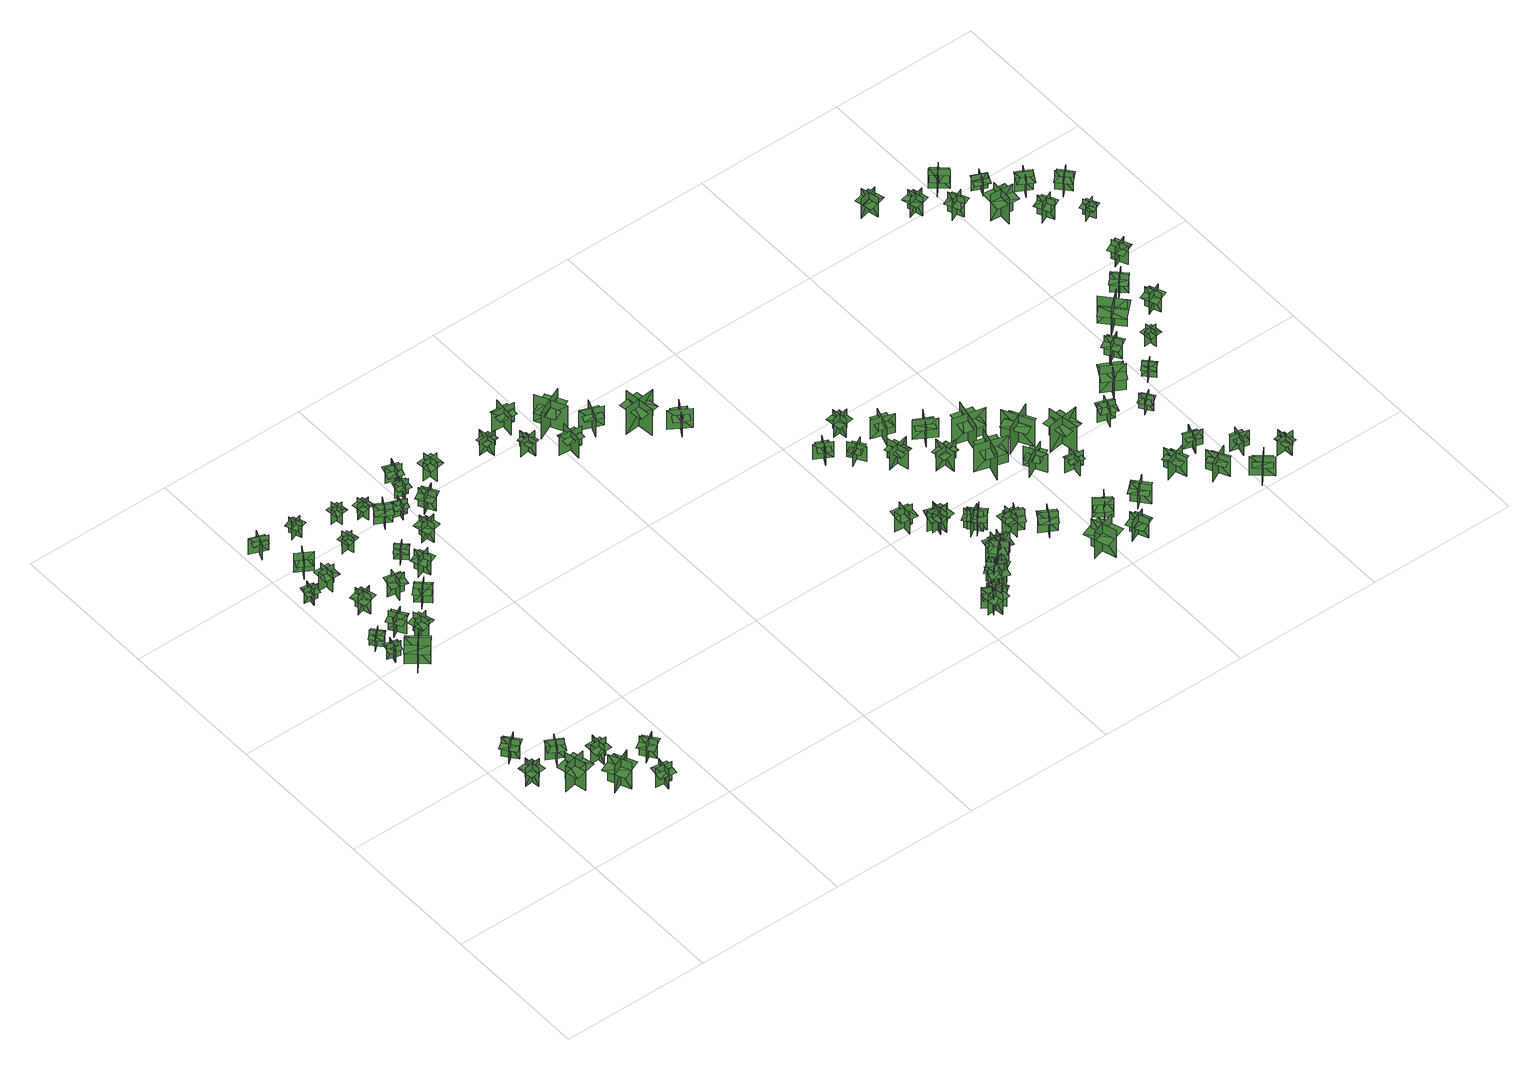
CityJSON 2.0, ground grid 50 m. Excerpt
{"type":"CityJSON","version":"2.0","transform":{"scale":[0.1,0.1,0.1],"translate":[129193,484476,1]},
"CityObjects":{
"tree1":{"type":"SolitaryVegetationObject","geometry":[{"type":"MultiSurface","lod":"1","boundaries":[[[0,1,2]],[[0,2,3]],[[4,5,6]],[[4,6,7]],[[8,9,10]],[[8,10,11]],[[8,11,12]],[[8,12,13]]]}]},
"tree2":{"type":"SolitaryVegetationObject","geometry":[{"type":"MultiSurface","lod":"1","boundaries":[[[14,15,16]],[[14,16,17]],[[18,19,20]],[[18,20,21]],[[22,23,24]],[[22,24,25]],[[22,25,26]],[[22,26,27]]]}]},
"tree3":{"type":"SolitaryVegetationObject","geometry":[{"type":"MultiSurface","lod":"1","boundaries":[[[28,29,30]],[[28,30,31]],[[32,33,34]],[[32,34,35]],[[36,37,38]],[[36,38,39]],[[36,39,40]],[[36,40,41]]]}]},
"tree4":{"type":"SolitaryVegetationObject","geometry":[{"type":"MultiSurface","lod":"1","boundaries":[[[42,43,44]],[[42,44,45]],[[46,47,48]],[[46,48,49]],[[50,51,52]],[[50,52,53]],[[50,53,54]],[[50,54,55]]]}]},
"tree5":{"type":"SolitaryVegetationObject","geometry":[{"type":"MultiSurface","lod":"1","boundaries":[[[56,57,58]],[[56,58,59]],[[60,61,62]],[[60,62,63]],[[64,65,66]],[[64,66,67]],[[64,67,68]],[[64,68,69]]]}]},
"tree6":{"type":"SolitaryVegetationObject","geometry":[{"type":"MultiSurface","lod":"1","boundaries":[[[70,71,72]],[[70,72,73]],[[74,75,76]],[[74,76,77]],[[78,79,80]],[[78,80,81]],[[78,81,82]],[[78,82,83]]]}]},
"tree7":{"type":"SolitaryVegetationObject","geometry":[{"type":"MultiSurface","lod":"1","boundaries":[[[84,85,86]],[[84,86,87]],[[88,89,90]],[[88,90,91]],[[92,93,94]],[[92,94,95]],[[92,95,96]],[[92,96,97]]]}]},
"tree8":{"type":"SolitaryVegetationObject","geometry":[{"type":"MultiSurface","lod":"1","boundaries":[[[98,99,100]],[[98,100,101]],[[102,103,104]],[[102,104,105]],[[106,107,108]],[[106,108,109]],[[106,109,110]],[[106,110,111]]]}]},
"tree9":{"type":"SolitaryVegetationObject","geometry":[{"type":"MultiSurface","lod":"1","boundaries":[[[112,113,114]],[[112,114,115]],[[116,117,118]],[[116,118,119]],[[120,121,122]],[[120,122,123]],[[120,123,124]],[[120,124,125]]]}]},
"tree10":{"type":"SolitaryVegetationObject","geometry":[{"type":"MultiSurface","lod":"1","boundaries":[[[126,127,128]],[[126,128,129]],[[130,131,132]],[[130,132,133]],[[134,135,136]],[[134,136,137]],[[134,137,138]],[[134,138,139]]]}]},
"tree11":{"type":"SolitaryVegetationObject","geometry":[{"type":"MultiSurface","lod":"1","boundaries":[[[140,141,142]],[[140,142,143]],[[144,145,146]],[[144,146,147]],[[148,149,150]],[[148,150,151]],[[148,151,152]],[[148,152,153]]]}]},
"tree12":{"type":"SolitaryVegetationObject","geometry":[{"type":"MultiSurface","lod":"1","boundaries":[[[154,155,156]],[[154,156,157]],[[158,159,160]],[[158,160,161]],[[162,163,164]],[[162,164,165]],[[162,165,166]],[[162,166,167]]]}]},
"tree13":{"type":"SolitaryVegetationObject","geometry":[{"type":"MultiSurface","lod":"1","boundaries":[[[168,169,170]],[[168,170,171]],[[172,173,174]],[[172,174,175]],[[176,177,178]],[[176,178,179]],[[176,179,180]],[[176,180,181]]]}]},
"tree14":{"type":"SolitaryVegetationObject","geometry":[{"type":"MultiSurface","lod":"1","boundaries":[[[182,183,184]],[[182,184,185]],[[186,187,188]],[[186,188,189]],[[190,191,192]],[[190,192,193]],[[190,193,194]],[[190,194,195]]]}]},
"tree15":{"type":"SolitaryVegetationObject","geometry":[{"type":"MultiSurface","lod":"1","boundaries":[[[196,197,198]],[[196,198,199]],[[200,201,202]],[[200,202,203]],[[204,205,206]],[[204,206,207]],[[204,207,208]],[[204,208,209]]]}]},
"tree16":{"type":"SolitaryVegetationObject","geometry":[{"type":"MultiSurface","lod":"1","boundaries":[[[210,211,212]],[[210,212,213]],[[214,215,216]],[[214,216,217]],[[218,219,220]],[[218,220,221]],[[218,221,222]],[[218,222,223]]]}]},
"tree17":{"type":"SolitaryVegetationObject","geometry":[{"type":"MultiSurface","lod":"1","boundaries":[[[224,225,226]],[[224,226,227]],[[228,229,230]],[[228,230,231]],[[232,233,234]],[[232,234,235]],[[232,235,236]],[[232,236,237]]]}]},
"tree18":{"type":"SolitaryVegetationObject","geometry":[{"type":"MultiSurface","lod":"1","boundaries":[[[238,239,240]],[[238,240,241]],[[242,243,244]],[[242,244,245]],[[246,247,248]],[[246,248,249]],[[246,250,251]],[[246,251,247]]]}]},
"tree19":{"type":"SolitaryVegetationObject","geometry":[{"type":"MultiSurface","lod":"1","boundaries":[[[252,253,254]],[[252,254,255]],[[256,257,258]],[[256,258,259]],[[260,261,262]],[[260,262,263]],[[260,263,264]],[[260,264,265]]]}]},
"tree20":{"type":"SolitaryVegetationObject","geometry":[{"type":"MultiSurface","lod":"1","boundaries":[[[266,267,268]],[[266,268,269]],[[270,271,272]],[[270,272,273]],[[274,275,276]],[[274,276,277]],[[274,277,278]],[[274,278,279]]]}]},
"tree21":{"type":"SolitaryVegetationObject","geometry":[{"type":"MultiSurface","lod":"1","boundaries":[[[280,281,282]],[[280,282,283]],[[284,285,286]],[[284,286,287]],[[288,289,290]],[[288,290,291]],[[288,291,292]],[[288,292,293]]]}]},
"tree22":{"type":"SolitaryVegetationObject","geometry":[{"type":"MultiSurface","lod":"1","boundaries":[[[294,295,296]],[[294,296,297]],[[298,299,300]],[[298,300,301]],[[302,303,304]],[[302,304,305]],[[302,305,306]],[[302,306,307]]]}]},
"tree23":{"type":"SolitaryVegetationObject","geometry":[{"type":"MultiSurface","lod":"1","boundaries":[[[308,309,310]],[[308,310,311]],[[312,313,314]],[[312,314,315]],[[316,317,318]],[[316,318,319]],[[316,319,320]],[[316,320,321]]]}]},
"tree24":{"type":"SolitaryVegetationObject","geometry":[{"type":"MultiSurface","lod":"1","boundaries":[[[322,323,324]],[[322,324,325]],[[326,327,328]],[[326,328,329]],[[330,331,332]],[[330,332,333]],[[330,333,334]],[[330,334,335]]]}]},
"tree25":{"type":"SolitaryVegetationObject","geometry":[{"type":"MultiSurface","lod":"1","boundaries":[[[336,337,338]],[[336,338,339]],[[340,341,342]],[[340,342,343]],[[344,345,346]],[[344,346,347]],[[344,347,348]],[[344,348,349]]]}]},
"tree26":{"type":"SolitaryVegetationObject","geometry":[{"type":"MultiSurface","lod":"1","boundaries":[[[350,351,352]],[[350,352,353]],[[354,355,356]],[[354,356,357]],[[358,359,360]],[[358,360,361]],[[358,361,362]],[[358,362,363]]]}]},
"tree27":{"type":"SolitaryVegetationObject","geometry":[{"type":"MultiSurface","lod":"1","boundaries":[[[364,365,366]],[[364,366,367]],[[368,369,370]],[[368,370,371]],[[372,373,374]],[[372,374,375]],[[372,375,376]],[[372,376,377]]]}]},
"tree28":{"type":"SolitaryVegetationObject","geometry":[{"type":"MultiSurface","lod":"1","boundaries":[[[378,379,380]],[[378,380,381]],[[382,383,384]],[[382,384,385]],[[386,387,388]],[[386,388,389]],[[386,389,390]],[[386,390,391]]]}]},
"tree29":{"type":"SolitaryVegetationObject","geometry":[{"type":"MultiSurface","lod":"1","boundaries":[[[392,393,394]],[[392,394,395]],[[396,397,398]],[[396,398,399]],[[400,401,402]],[[400,402,403]],[[400,403,404]],[[400,404,405]]]}]},
"tree30":{"type":"SolitaryVegetationObject","geometry":[{"type":"MultiSurface","lod":"1","boundaries":[[[406,407,408]],[[406,408,409]],[[410,411,412]],[[410,412,413]],[[414,415,416]],[[414,416,417]],[[414,417,418]],[[414,418,419]]]}]},
"tree31":{"type":"SolitaryVegetationObject","geometry":[{"type":"MultiSurface","lod":"1","boundaries":[[[420,421,422]],[[420,422,423]],[[424,425,426]],[[424,426,427]],[[428,429,430]],[[428,430,431]],[[428,431,432]],[[428,432,433]]]}]},
"tree32":{"type":"SolitaryVegetationObject","geometry":[{"type":"MultiSurface","lod":"1","boundaries":[[[434,435,436]],[[434,436,437]],[[438,439,440]],[[438,440,441]],[[442,443,444]],[[442,444,445]],[[442,445,446]],[[442,446,447]]]}]},
"tree33":{"type":"SolitaryVegetationObject","geometry":[{"type":"MultiSurface","lod":"1","boundaries":[[[448,449,450]],[[448,450,451]],[[452,453,454]],[[452,454,455]],[[456,457,458]],[[456,458,459]],[[456,459,460]],[[456,460,461]]]}]},
"tree34":{"type":"SolitaryVegetationObject","geometry":[{"type":"MultiSurface","lod":"1","boundaries":[[[462,463,464]],[[462,464,465]],[[466,467,468]],[[466,468,469]],[[470,471,472]],[[470,472,473]],[[470,473,474]],[[470,474,475]]]}]},
"tree35":{"type":"SolitaryVegetationObject","geometry":[{"type":"MultiSurface","lod":"1","boundaries":[[[476,477,478]],[[476,478,479]],[[480,481,482]],[[480,482,483]],[[484,485,486]],[[484,486,487]],[[484,487,488]],[[484,488,489]]]}]},
"tree36":{"type":"SolitaryVegetationObject","geometry":[{"type":"MultiSurface","lod":"1","boundaries":[[[490,491,492]],[[490,492,493]],[[494,495,496]],[[494,496,497]],[[498,499,500]],[[498,500,501]],[[498,501,502]],[[498,502,503]]]}]},
"tree37":{"type":"SolitaryVegetationObject","geometry":[{"type":"MultiSurface","lod":"1","boundaries":[[[504,505,506]],[[504,506,507]],[[508,509,510]],[[508,510,511]],[[512,513,514]],[[512,514,515]],[[512,515,516]],[[512,516,517]]]}]},
"tree38":{"type":"SolitaryVegetationObject","geometry":[{"type":"MultiSurface","lod":"1","boundaries":[[[518,519,520]],[[518,520,521]],[[522,523,524]],[[522,524,525]],[[526,527,528]],[[526,528,529]],[[526,529,530]],[[526,530,531]]]}]},
"tree39":{"type":"SolitaryVegetationObject","geometry":[{"type":"MultiSurface","lod":"1","boundaries":[[[532,533,534]],[[532,534,535]],[[536,537,538]],[[536,538,539]],[[540,541,542]],[[540,542,543]],[[540,543,544]],[[540,544,545]]]}]},
"tree40":{"type":"SolitaryVegetationObject","geometry":[{"type":"MultiSurface","lod":"1","boundaries":[[[546,547,548]],[[546,548,549]],[[550,551,552]],[[550,552,553]],[[554,555,556]],[[554,556,557]],[[554,557,558]],[[554,558,559]]]}]},
"tree41":{"type":"SolitaryVegetationObject","geometry":[{"type":"MultiSurface","lod":"1","boundaries":[[[560,561,562]],[[560,562,563]],[[564,565,566]],[[564,566,567]],[[568,569,570]],[[568,570,571]],[[568,571,572]],[[568,572,573]]]}]},
"tree42":{"type":"SolitaryVegetationObject","geometry":[{"type":"MultiSurface","lod":"1","boundaries":[[[574,575,576]],[[574,576,577]],[[578,579,580]],[[578,580,581]],[[582,583,584]],[[582,584,585]],[[582,585,586]],[[582,586,587]]]}]},
"tree43":{"type":"SolitaryVegetationObject","geometry":[{"type":"MultiSurface","lod":"1","boundaries":[[[588,589,590]],[[588,590,591]],[[592,593,594]],[[592,594,595]],[[596,597,598]],[[596,598,599]],[[596,599,600]],[[596,600,601]]]}]},
"tree44":{"type":"SolitaryVegetationObject","geometry":[{"type":"MultiSurface","lod":"1","boundaries":[[[602,603,604]],[[602,604,605]],[[606,607,608]],[[606,608,609]],[[610,611,612]],[[610,612,613]],[[610,613,614]],[[610,614,615]]]}]},
"tree45":{"type":"SolitaryVegetationObject","geometry":[{"type":"MultiSurface","lod":"1","boundaries":[[[616,617,618]],[[616,618,619]],[[620,621,622]],[[620,622,623]],[[624,625,626]],[[624,626,627]],[[624,627,628]],[[624,628,629]]]}]},
"tree46":{"type":"SolitaryVegetationObject","geometry":[{"type":"MultiSurface","lod":"1","boundaries":[[[630,631,632]],[[630,632,633]],[[634,635,636]],[[634,636,637]],[[638,639,640]],[[638,640,641]],[[638,641,642]],[[638,642,643]]]}]},
"tree47":{"type":"SolitaryVegetationObject","geometry":[{"type":"MultiSurface","lod":"1","boundaries":[[[644,645,646]],[[644,646,647]],[[648,649,650]],[[648,650,651]],[[652,653,654]],[[652,654,655]],[[652,655,656]],[[652,656,657]]]}]},
"tree48":{"type":"SolitaryVegetationObject","geometry":[{"type":"MultiSurface","lod":"1","boundaries":[[[658,659,660]],[[658,660,661]],[[662,663,664]],[[662,664,665]],[[666,667,668]],[[666,668,669]],[[666,669,670]],[[666,670,671]]]}]},
"tree49":{"type":"SolitaryVegetationObject","geometry":[{"type":"MultiSurface","lod":"1","boundaries":[[[672,673,674]],[[672,674,675]],[[676,677,678]],[[676,678,679]],[[680,681,682]],[[680,682,683]],[[680,683,684]],[[680,684,685]]]}]},
"tree50":{"type":"SolitaryVegetationObject","geometry":[{"type":"MultiSurface","lod":"1","boundaries":[[[686,687,688]],[[686,688,689]],[[690,691,692]],[[690,692,693]],[[694,695,696]],[[694,696,697]],[[694,697,698]],[[694,698,699]]]}]},
"tree51":{"type":"SolitaryVegetationObject","geometry":[{"type":"MultiSurface","lod":"1","boundaries":[[[700,701,702]],[[700,702,703]],[[704,705,706]],[[704,706,707]],[[708,709,710]],[[708,710,711]],[[708,711,712]],[[708,712,713]]]}]},
"tree52":{"type":"SolitaryVegetationObject","geometry":[{"type":"MultiSurface","lod":"1","boundaries":[[[714,715,716]],[[714,716,717]],[[718,719,720]],[[718,720,721]],[[722,723,724]],[[722,724,725]],[[722,725,726]],[[722,726,727]]]}]},
"tree53":{"type":"SolitaryVegetationObject","geometry":[{"type":"MultiSurface","lod":"1","boundaries":[[[728,729,730]],[[728,730,731]],[[732,733,734]],[[732,734,735]],[[736,737,738]],[[736,738,739]],[[736,739,740]],[[736,740,741]]]}]},
"tree54":{"type":"SolitaryVegetationObject","geometry":[{"type":"MultiSurface","lod":"1","boundaries":[[[742,743,744]],[[742,744,745]],[[746,747,748]],[[746,748,749]],[[750,751,752]],[[750,752,753]],[[750,753,754]],[[750,754,755]]]}]},
"tree55":{"type":"SolitaryVegetationObject","geometry":[{"type":"MultiSurface","lod":"1","boundaries":[[[756,757,758]],[[756,758,759]],[[760,761,762]],[[760,762,763]],[[764,765,766]],[[764,766,767]],[[764,767,768]],[[764,768,769]]]}]},
"tree56":{"type":"SolitaryVegetationObject","geometry":[{"type":"MultiSurface","lod":"1","boundaries":[[[770,771,772]],[[770,772,773]],[[774,775,776]],[[774,776,777]],[[778,779,780]],[[778,780,781]],[[778,781,782]],[[778,782,783]]]}]},
"tree57":{"type":"SolitaryVegetationObject","geometry":[{"type":"MultiSurface","lod":"1","boundaries":[[[784,785,786]],[[784,786,787]],[[788,789,790]],[[788,790,791]],[[792,793,794]],[[792,794,795]],[[792,795,796]],[[792,796,797]]]}]},
"tree58":{"type":"SolitaryVegetationObject","geometry":[{"type":"MultiSurface","lod":"1","boundaries":[[[798,799,800]],[[798,800,801]],[[802,803,804]],[[802,804,805]],[[806,807,808]],[[806,808,809]],[[806,809,810]],[[806,810,811]]]}]},
"tree59":{"type":"SolitaryVegetationObject","geometry":[{"type":"MultiSurface","lod":"1","boundaries":[[[812,813,814]],[[812,814,815]],[[816,817,818]],[[816,818,819]],[[820,821,822]],[[820,822,823]],[[820,823,824]],[[820,824,825]]]}]},
"tree60":{"type":"SolitaryVegetationObject","geometry":[{"type":"MultiSurface","lod":"1","boundaries":[[[826,827,828]],[[826,828,829]],[[830,831,832]],[[830,832,833]],[[834,835,836]],[[834,836,837]],[[834,837,838]],[[834,838,839]]]}]},
"tree61":{"type":"SolitaryVegetationObject","geometry":[{"type":"MultiSurface","lod":"1","boundaries":[[[840,841,842]],[[840,842,843]],[[844,845,846]],[[844,846,847]],[[848,849,850]],[[848,850,851]],[[848,851,852]],[[848,852,853]]]}]},
"tree62":{"type":"SolitaryVegetationObject","geometry":[{"type":"MultiSurface","lod":"1","boundaries":[[[854,855,856]],[[854,856,857]],[[858,859,860]],[[858,860,861]],[[862,863,864]],[[862,864,865]],[[862,865,866]],[[862,866,867]]]}]},
"tree63":{"type":"SolitaryVegetationObject","geometry":[{"type":"MultiSurface","lod":"1","boundaries":[[[868,869,870]],[[868,870,871]],[[872,873,874]],[[872,874,875]],[[876,877,878]],[[876,878,879]],[[876,879,880]],[[876,880,881]]]}]},
"tree64":{"type":"SolitaryVegetationObject","geometry":[{"type":"MultiSurface","lod":"1","boundaries":[[[882,883,884]],[[882,884,885]],[[886,887,888]],[[886,888,889]],[[890,891,892]],[[890,892,893]],[[890,893,894]],[[890,894,895]]]}]},
"tree65":{"type":"SolitaryVegetationObject","geometry":[{"type":"MultiSurface","lod":"1","boundaries":[[[896,897,898]],[[896,898,899]],[[900,901,902]],[[900,902,903]],[[904,905,906]],[[904,906,907]],[[904,907,908]],[[904,908,909]]]}]},
"tree66":{"type":"SolitaryVegetationObject","geometry":[{"type":"MultiSurface","lod":"1","boundaries":[[[910,911,912]],[[910,912,913]],[[914,915,916]],[[914,916,917]],[[918,919,920]],[[918,920,921]],[[918,921,922]],[[918,922,923]]]}]},
"tree67":{"type":"SolitaryVegetationObject","geometry":[{"type":"MultiSurface","lod":"1","boundaries":[[[924,925,926]],[[924,926,927]],[[928,929,930]],[[928,930,931]],[[932,933,934]],[[932,934,935]],[[932,935,936]],[[932,936,937]]]}]},
"tree68":{"type":"SolitaryVegetationObject","geometry":[{"type":"MultiSurface","lod":"1","boundaries":[[[938,939,940]],[[938,940,941]],[[942,943,944]],[[942,944,945]],[[946,947,948]],[[946,948,949]],[[946,949,950]],[[946,950,951]]]}]},
"tree69":{"type":"SolitaryVegetationObject","geometry":[{"type":"MultiSurface","lod":"1","boundaries":[[[952,953,954]],[[952,954,955]],[[956,957,958]],[[956,958,959]],[[960,961,962]],[[960,962,963]],[[960,963,964]],[[960,964,965]]]}]},
"tree70":{"type":"SolitaryVegetationObject","geometry":[{"type":"MultiSurface","lod":"1","boundaries":[[[966,967,968]],[[966,968,969]],[[970,971,972]],[[970,972,973]],[[974,975,976]],[[974,976,977]],[[974,977,978]],[[974,978,979]]]}]},
"tree71":{"type":"SolitaryVegetationObject","geometry":[{"type":"MultiSurface","lod":"1","boundaries":[[[980,981,982]],[[980,982,983]],[[984,985,986]],[[984,986,987]],[[988,989,990]],[[988,990,991]],[[988,991,992]],[[988,992,993]]]}]},
"tree72":{"type":"SolitaryVegetationObject","geometry":[{"type":"MultiSurface","lod":"1","boundaries":[[[994,995,996]],[[994,996,997]],[[998,999,1000]],[[998,1000,1001]],[[1002,1003,1004]],[[1002,1004,1005]],[[1002,1005,1006]],[[1002,1006,1007]]]}]},
"tree73":{"type":"SolitaryVegetationObject","geometry":[{"type":"MultiSurface","lod":"1","boundaries":[[[1008,1009,1010]],[[1008,1010,1011]],[[1012,1013,1014]],[[1012,1014,1015]],[[1016,1017,1018]],[[1016,1018,1019]],[[1016,1019,1020]],[[1016,1020,1021]]]}]},
"tree74":{"type":"SolitaryVegetationObject","geometry":[{"type":"MultiSurface","lod":"1","boundaries":[[[1022,1023,1024]],[[1022,1024,1025]],[[1026,1027,1028]],[[1026,1028,1029]],[[1030,1031,1032]],[[1030,1032,1033]],[[1030,1033,1034]],[[1030,1034,1035]]]}]},
"tree75":{"type":"SolitaryVegetationObject","geometry":[{"type":"MultiSurface","lod":"1","boundaries":[[[1036,1037,1038]],[[1036,1038,1039]],[[1040,1041,1042]],[[1040,1042,1043]],[[1044,1045,1046]],[[1044,1046,1047]],[[1044,1047,1048]],[[1044,1048,1049]]]}]},
"tree76":{"type":"SolitaryVegetationObject","geometry":[{"type":"MultiSurface","lod":"1","boundaries":[[[1050,1051,1052]],[[1050,1052,1053]],[[1054,1055,1056]],[[1054,1056,1057]],[[1058,1059,1060]],[[1058,1060,1061]],[[1058,1061,1062]],[[1058,1062,1063]]]}]},
"tree77":{"type":"SolitaryVegetationObject","geometry":[{"type":"MultiSurface","lod":"1","boundaries":[[[1064,1065,1066]],[[1064,1066,1067]],[[1068,1069,1070]],[[1068,1070,1071]],[[1072,1073,1074]],[[1072,1074,1075]],[[1072,1075,1076]],[[1072,1076,1077]]]}]},
"tree78":{"type":"SolitaryVegetationObject","geometry":[{"type":"MultiSurface","lod":"1","boundaries":[[[1078,1079,1080]],[[1078,1080,1081]],[[1082,1083,1084]],[[1082,1084,1085]],[[1086,1087,1088]],[[1086,1088,1089]],[[1086,1089,1090]],[[1086,1090,1091]]]}]},
"tree79":{"type":"SolitaryVegetationObject","geometry":[{"type":"MultiSurface","lod":"1","boundaries":[[[1092,1093,1094]],[[1092,1094,1095]],[[1096,1097,1098]],[[1096,1098,1099]],[[1100,1101,1102]],[[1100,1102,1103]],[[1100,1103,1104]],[[1100,1104,1105]]]}]},
"tree80":{"type":"SolitaryVegetationObject","geometry":[{"type":"MultiSurface","lod":"1","boundaries":[[[1106,1107,1108]],[[1106,1108,1109]],[[1110,1111,1112]],[[1110,1112,1113]],[[1114,1115,1116]],[[1114,1116,1117]],[[1114,1117,1118]],[[1114,1118,1119]]]}]},
"tree81":{"type":"SolitaryVegetationObject","geometry":[{"type":"MultiSurface","lod":"1","boundaries":[[[1120,1121,1122]],[[1120,1122,1123]],[[1124,1125,1126]],[[1124,1126,1127]],[[1128,1129,1130]],[[1128,1130,1131]],[[1128,1131,1132]],[[1128,1132,1133]]]}]},
"tree82":{"type":"SolitaryVegetationObject","geometry":[{"type":"MultiSurface","lod":"1","boundaries":[[[1134,1135,1136]],[[1134,1136,1137]],[[1138,1139,1140]],[[1138,1140,1141]],[[1142,1143,1144]],[[1142,1144,1145]],[[1142,1145,1146]],[[1142,1146,1147]]]}]},
"tree83":{"type":"SolitaryVegetationObject","geometry":[{"type":"MultiSurface","lod":"1","boundaries":[[[1148,1149,1150]],[[1148,1150,1151]],[[1152,1153,1154]],[[1152,1154,1155]],[[1156,1157,1158]],[[1156,1158,1159]],[[1156,1159,1160]],[[1156,1160,1161]]]}]},
"tree84":{"type":"SolitaryVegetationObject","geometry":[{"type":"MultiSurface","lod":"1","boundaries":[[[1162,1163,1164]],[[1162,1164,1165]],[[1166,1167,1168]],[[1166,1168,1169]],[[1170,1171,1172]],[[1170,1172,1173]],[[1170,1173,1174]],[[1170,1174,1175]]]}]},
"tree85":{"type":"SolitaryVegetationObject","geometry":[{"type":"MultiSurface","lod":"1","boundaries":[[[1176,1177,1178]],[[1176,1178,1179]],[[1180,1181,1182]],[[1180,1182,1183]],[[1184,1185,1186]],[[1184,1186,1187]],[[1184,1187,1188]],[[1184,1188,1189]]]}]},
"tree86":{"type":"SolitaryVegetationObject","geometry":[{"type":"MultiSurface","lod":"1","boundaries":[[[1190,1191,1192]],[[1190,1192,1193]],[[1194,1195,1196]],[[1194,1196,1197]],[[1198,1199,1200]],[[1198,1200,1201]],[[1198,1201,1202]],[[1198,1202,1203]]]}]},
"tree87":{"type":"SolitaryVegetationObject","geometry":[{"type":"MultiSurface","lod":"1","boundaries":[[[1204,1205,1206]],[[1204,1206,1207]],[[1208,1209,1210]],[[1208,1210,1211]],[[1212,1213,1214]],[[1212,1214,1215]],[[1212,1215,1216]],[[1212,1216,1217]]]}]},
"tree88":{"type":"SolitaryVegetationObject","geometry":[{"type":"MultiSurface","lod":"1","boundaries":[[[1218,1219,1220]],[[1218,1220,1221]],[[1222,1223,1224]],[[1222,1224,1225]],[[1226,1227,1228]],[[1226,1228,1229]],[[1226,1229,1230]],[[1226,1230,1231]]]}]},
"tree89":{"type":"SolitaryVegetationObject","geometry":[{"type":"MultiSurface","lod":"1","boundaries":[[[1232,1233,1234]],[[1232,1234,1235]],[[1236,1237,1238]],[[1236,1238,1239]],[[1240,1241,1242]],[[1240,1242,1243]],[[1240,1243,1244]],[[1240,1244,1245]]]}]},
"tree90":{"type":"SolitaryVegetationObject","geometry":[{"type":"MultiSurface","lod":"1","boundaries":[[[1246,1247,1248]],[[1246,1248,1249]],[[1250,1251,1252]],[[1250,1252,1253]],[[1254,1255,1256]],[[1254,1256,1257]],[[1254,1257,1258]],[[1254,1258,1259]]]}]},
"tree91":{"type":"SolitaryVegetationObject","geometry":[{"type":"MultiSurface","lod":"1","boundaries":[[[1260,1261,1262]],[[1260,1262,1263]],[[1264,1265,1266]],[[1264,1266,1267]],[[1268,1269,1270]],[[1268,1270,1271]],[[1268,1271,1272]],[[1268,1272,1273]]]}]},
"tree92":{"type":"SolitaryVegetationObject","geometry":[{"type":"MultiSurface","lod":"1","boundaries":[[[1274,1275,1276]],[[1274,1276,1277]],[[1278,1279,1280]],[[1278,1280,1281]],[[1282,1283,1284]],[[1282,1284,1285]],[[1282,1285,1286]],[[1282,1286,1287]]]}]},
"tree93":{"type":"SolitaryVegetationObject","geometry":[{"type":"MultiSurface","lod":"1","boundaries":[[[1288,1289,1290]],[[1288,1290,1291]],[[1292,1293,1294]],[[1292,1294,1295]],[[1296,1297,1298]],[[1296,1298,1299]],[[1296,1299,1300]],[[1296,1300,1301]]]}]},
"tree94":{"type":"SolitaryVegetationObject","geometry":[{"type":"MultiSurface","lod":"1","boundaries":[[[1302,1303,1304]],[[1302,1304,1305]],[[1306,1307,1308]],[[1306,1308,1309]],[[1310,1311,1312]],[[1310,1312,1313]],[[1310,1313,1314]],[[1310,1314,1315]]]}]},
"tree95":{"type":"SolitaryVegetationObject","geometry":[{"type":"MultiSurface","lod":"1","boundaries":[[[1316,1317,1318]],[[1316,1318,1319]],[[1320,1321,1322]],[[1320,1322,1323]],[[1324,1325,1326]],[[1324,1326,1327]],[[1324,1327,1328]],[[1324,1328,1329]]]}]},
"tree96":{"type":"SolitaryVegetationObject","geometry":[{"type":"MultiSurface","lod":"1","boundaries":[[[1330,1331,1332]],[[1330,1332,1333]],[[1334,1335,1336]],[[1334,1336,1337]],[[1338,1339,1340]],[[1338,1340,1341]],[[1338,1341,1342]],[[1338,1342,1343]]]}]},
"tree97":{"type":"SolitaryVegetationObject","geometry":[{"type":"MultiSurface","lod":"1","boundaries":[[[1344,1345,1346]],[[1344,1346,1347]],[[1348,1349,1350]],[[1348,1350,1351]],[[1352,1353,1354]],[[1352,1354,1355]],[[1352,1355,1356]],[[1352,1356,1357]]]}]},
"tree98":{"type":"SolitaryVegetationObject","geometry":[{"type":"MultiSurface","lod":"1","boundaries":[[[1358,1359,1360]],[[1358,1360,1361]],[[1362,1363,1364]],[[1362,1364,1365]],[[1366,1367,1368]],[[1366,1368,1369]],[[1366,1369,1370]],[[1366,1370,1371]]]}]},
"tree99":{"type":"SolitaryVegetationObject","geometry":[{"type":"MultiSurface","lod":"1","boundaries":[[[1372,1373,1374]],[[1372,1374,1375]],[[1376,1377,1378]],[[1376,1378,1379]],[[1380,1381,1382]],[[1380,1382,1383]],[[1380,1383,1384]],[[1380,1384,1385]]]}]},
"tree100":{"type":"SolitaryVegetationObject","geometry":[{"type":"MultiSurface","lod":"1","boundaries":[[[1386,1387,1388]],[[1386,1388,1389]],[[1390,1391,1392]],[[1390,1392,1393]],[[1394,1395,1396]],[[1394,1396,1397]],[[1394,1397,1398]],[[1394,1398,1399]]]}]},
"tree101":{"type":"SolitaryVegetationObject","geometry":[{"type":"MultiSurface","lod":"1","boundaries":[[[1400,1401,1402]],[[1400,1402,1403]],[[1404,1405,1406]],[[1404,1406,1407]],[[1408,1409,1410]],[[1408,1410,1411]],[[1408,1411,1412]],[[1408,1412,1413]]]}]}
},
"vertices":[
[49,383,7],[104,389,7],[104,389,84],[49,383,84],[78,360,7],[72,415,7],[72,415,84],[78,360,84],[78,360,62],[105,363,62],[99,418,62],[72,415,62],[44,412,62],[50,357,62],
[68,486,8],[112,520,8],[112,520,85],[68,486,85],[105,481,8],[71,525,8],[71,525,85],[105,481,85],[105,481,63],[127,498,63],[93,542,63],[71,525,63],[49,508,63],[83,464,63],
[202,310,6],[126,294,6],[126,294,114],[202,310,114],[159,338,6],[175,263,6],[175,263,114],[159,338,114],[159,338,84],[121,330,84],[137,254,84],[175,263,84],[213,271,84],[196,347,84],
[209,405,9],[160,431,9],[160,431,86],[209,405,86],[198,440,9],[172,391,9],[172,391,86],[198,440,86],[198,440,64],[174,453,64],[148,404,64],[172,391,64],[197,378,64],[223,427,64],
[234,201,7],[305,233,7],[305,233,115],[234,201,115],[283,183,7],[250,253,7],[250,253,115],[283,183,115],[283,183,84],[318,199,84],[285,269,84],[250,253,84],[215,237,84],[247,167,84],
[280,306,13],[280,362,13],[280,362,90],[280,306,90],[306,332,13],[251,333,13],[251,333,90],[306,332,90],[306,332,68],[306,360,68],[251,360,68],[251,333,68],[251,305,68],[306,304,68],
[54,1036,15],[97,1024,15],[97,1024,76],[54,1036,76],[68,1010,15],[80,1053,15],[80,1053,76],[68,1010,76],[68,1010,59],[89,1004,59],[102,1047,59],[80,1053,59],[59,1059,59],[47,1016,59],
[83,1113,14],[50,1084,14],[50,1084,76],[83,1113,76],[53,1115,14],[83,1082,14],[83,1082,76],[53,1115,76],[53,1115,59],[37,1100,59],[66,1067,59],[83,1082,59],[99,1097,59],[70,1130,59],
[360,107,18],[367,162,18],[367,162,95],[360,107,95],[389,129,18],[334,136,18],[334,136,95],[389,129,95],[389,129,74],[392,157,74],[338,164,74],[334,136,74],[330,109,74],[385,102,74],
[95,942,9],[146,1001,9],[146,1001,116],[95,942,116],[147,946,9],[88,996,9],[88,996,116],[147,946,116],[147,946,86],[172,975,86],[113,1026,86],[88,996,86],[63,967,86],[121,916,86],
[14,1368,11],[58,1361,11],[58,1361,72],[14,1368,72],[31,1344,11],[39,1388,11],[39,1388,72],[31,1344,72],[31,1344,55],[53,1340,55],[60,1384,55],[39,1388,55],[17,1391,55],[10,1348,55],
[376,232,18],[421,263,18],[421,263,95],[376,232,95],[412,225,18],[380,270,18],[380,270,95],[412,225,95],[412,225,73],[435,241,73],[403,286,73],[380,270,73],[358,255,73],[389,209,73],
[137,1131,13],[166,1083,13],[166,1083,90],[137,1131,90],[128,1095,13],[175,1124,13],[175,1124,90],[128,1095,90],[128,1095,69],[142,1071,69],[190,1100,69],[175,1124,69],[161,1147,69],[114,1118,69],
[104,1231,14],[157,1246,14],[157,1246,91],[104,1231,91],[136,1213,14],[121,1266,14],[121,1266,91],[136,1213,91],[136,1213,69],[163,1220,69],[148,1273,69],[121,1266,69],[95,1258,69],[109,1205,69],
[224,1066,10],[170,1051,10],[170,1051,87],[224,1066,87],[192,1084,10],[207,1031,10],[207,1031,87],[192,1084,87],[192,1084,65],[165,1077,65],[180,1023,65],[207,1031,65],[233,1038,65],[218,1092,65],
[134,1382,11],[79,1382,11],[79,1382,88],[134,1382,88],[108,1409,11],[108,1353,11],[108,1353,88],[108,1409,88],[108,1409,67],[81,1409,67],[81,1353,67],[108,1353,67],[136,1353,67],[136,1409,67],
[70,1603,12],[13,1627,12],[13,1627,74],[70,1603,74],[54,1641,12],[54,1641,74],[30,1584,74],[30,1584,12],[65,1605,58],[72,1624,58],[27,1641,58],[19,1622,58],[12,1602,58],[58,1586,58],
[105,1495,13],[74,1444,13],[74,1444,91],[105,1495,91],[69,1486,13],[69,1486,91],[120,1455,91],[120,1455,13],[105,1491,61],[78,1446,61],[99,1433,61],[126,1478,61],[84,1504,61],[57,1459,61],
[249,1258,13],[237,1204,13],[237,1204,90],[249,1258,90],[218,1238,13],[272,1226,13],[272,1226,90],[218,1238,90],[218,1238,68],[212,1211,68],[266,1199,68],[272,1226,68],[278,1253,68],[224,1265,68],
[268,1176,9],[308,1138,9],[308,1138,86],[268,1176,86],[268,1139,9],[306,1179,9],[306,1179,86],[268,1139,86],[268,1139,65],[288,1120,65],[327,1160,65],[306,1179,65],[286,1198,65],[248,1158,65],
[177,1584,12],[162,1625,12],[162,1625,74],[177,1584,74],[190,1610,12],[148,1595,12],[148,1595,74],[190,1610,74],[190,1610,57],[182,1631,57],[140,1616,57],[148,1595,57],[155,1575,57],[197,1589,57],
[270,1467,13],[227,1457,13],[227,1457,74],[270,1467,74],[245,1483,13],[255,1440,13],[255,1440,74],[245,1483,74],[245,1483,57],[224,1478,57],[234,1435,57],[255,1440,57],[277,1445,57],[267,1488,57],
[376,1232,9],[356,1284,9],[356,1284,86],[376,1232,86],[391,1266,9],[340,1246,9],[340,1246,86],[391,1266,86],[391,1266,64],[381,1292,64],[330,1271,64],[340,1246,64],[350,1220,64],[401,1240,64],
[360,1347,13],[329,1316,13],[329,1316,74],[360,1347,74],[330,1347,13],[362,1316,13],[362,1316,74],[330,1347,74],[330,1347,57],[315,1332,57],[346,1300,57],[362,1316,57],[377,1332,57],[346,1363,57],
[320,1576,13],[276,1571,13],[276,1571,75],[320,1576,75],[296,1595,13],[302,1551,13],[302,1551,75],[296,1595,75],[296,1595,57],[274,1592,57],[280,1548,57],[302,1551,57],[324,1554,57],[318,1597,57],
[367,1562,12],[374,1518,12],[374,1518,74],[367,1562,74],[349,1538,12],[393,1545,12],[393,1545,74],[349,1538,74],[349,1538,57],[353,1516,57],[397,1523,57],[393,1545,57],[389,1567,57],[346,1560,57],
[388,1459,11],[415,1508,11],[415,1508,88],[388,1459,88],[423,1469,11],[375,1496,11],[375,1496,88],[423,1469,88],[423,1469,67],[437,1493,67],[389,1520,67],[375,1496,67],[361,1472,67],[410,1445,67],
[436,1350,9],[490,1361,9],[490,1361,86],[436,1350,86],[466,1329,9],[455,1384,9],[455,1384,86],[466,1329,86],[466,1329,64],[493,1335,64],[482,1389,64],[455,1384,64],[428,1378,64],[439,1324,64],
[450,1454,14],[462,1496,14],[462,1496,75],[450,1454,75],[476,1468,14],[433,1480,14],[433,1480,75],[476,1468,75],[476,1468,58],[482,1489,58],[440,1501,58],[433,1480,58],[427,1459,58],[470,1447,58],
[507,1514,12],[516,1558,12],[516,1558,73],[507,1514,73],[532,1531,12],[488,1539,12],[488,1539,73],[532,1531,73],[532,1531,56],[536,1552,56],[493,1561,56],[488,1539,56],[484,1517,56],[528,1509,56],
[517,1438,8],[564,1466,8],[564,1466,85],[517,1438,85],[552,1428,8],[524,1476,8],[524,1476,85],[552,1428,85],[552,1428,64],[576,1442,64],[548,1490,64],[524,1476,64],[500,1462,64],[529,1414,64],
[527,1578,9],[543,1626,9],[543,1626,74],[527,1578,74],[555,1592,9],[555,1592,74],[507,1608,74],[507,1608,9],[555,1592,51],[563,1618,51],[515,1634,51],[507,1608,51],[498,1582,51],[546,1566,51],
[654,1553,8],[599,1547,8],[599,1547,85],[654,1553,85],[625,1576,8],[631,1521,8],[631,1521,85],[625,1576,85],[625,1576,63],[598,1573,63],[603,1518,63],[631,1521,63],[658,1524,63],[653,1579,63],
[798,1531,1],[860,1538,1],[860,1538,63],[798,1531,63],[831,1505,1],[831,1505,63],[824,1567,63],[824,1567,1],[804,1532,47],[807,1511,47],[855,1518,47],[852,1539,47],[849,1559,47],[801,1552,47],
[920,1424,7],[909,1485,7],[909,1485,70],[920,1424,70],[944,1458,7],[944,1458,70],[883,1447,70],[883,1447,7],[919,1429,53],[940,1434,53],[928,1481,53],[908,1476,53],[888,1471,53],[899,1424,53],
[962,1576,3],[884,1584,3],[884,1584,81],[962,1576,81],[928,1616,3],[928,1616,81],[921,1539,81],[921,1539,3],[955,1577,60],[956,1603,60],[896,1606,60],[894,1580,60],[893,1554,60],[953,1551,60],
[1049,1372,12],[971,1379,12],[971,1379,90],[1049,1372,90],[1015,1412,12],[1015,1412,90],[1008,1335,90],[1008,1335,12],[1042,1373,69],[1043,1399,69],[982,1402,69],[981,1376,69],[980,1350,69],[1040,1347,69],
[1075,1515,6],[977,1469,6],[977,1469,115],[1075,1515,115],[1006,1540,6],[1006,1540,115],[1053,1441,115],[1053,1441,6],[1067,1512,86],[1050,1544,86],[975,1504,86],[991,1472,86],[1008,1440,86],[1084,1480,86],
[1153,1397,10],[1080,1425,10],[1080,1425,88],[1153,1397,88],[1132,1445,10],[1132,1445,88],[1103,1373,88],[1103,1373,10],[1146,1400,67],[1155,1424,67],[1097,1444,67],[1089,1419,67],[1080,1395,67],[1138,1375,67],
[1573,70,4],[1566,129,4],[1566,129,86],[1573,70,86],[1598,101,4],[1539,94,4],[1539,94,86],[1598,101,86],[1598,101,63],[1594,130,63],[1536,124,63],[1539,94,63],[1542,65,63],[1601,71,63],
[1592,99,1],[1542,130,1],[1542,130,83],[1592,99,83],[1584,137,1],[1553,87,1],[1553,87,83],[1584,137,83],[1584,137,60],[1559,153,60],[1528,103,60],[1553,87,60],[1578,72,60],[1609,122,60],
[1607,130,3],[1559,96,3],[1559,96,85],[1607,130,85],[1568,137,3],[1603,89,3],[1603,89,85],[1568,137,85],[1568,137,62],[1544,120,62],[1579,72,62],[1603,89,62],[1627,106,62],[1592,154,62],
[1221,1380,14],[1232,1272,14],[1232,1272,122],[1221,1380,122],[1175,1323,14],[1175,1323,122],[1283,1334,122],[1283,1334,14],[1221,1371,94],[1186,1365,94],[1198,1281,94],[1234,1287,94],[1270,1292,94],[1257,1376,94],
[1294,1210,17],[1334,1276,17],[1334,1276,95],[1294,1210,95],[1344,1222,17],[1344,1222,95],[1278,1263,95],[1278,1263,17],[1297,1215,74],[1320,1203,74],[1349,1256,74],[1327,1269,74],[1304,1281,74],[1275,1228,74],
[1630,145,5],[1646,202,5],[1646,202,87],[1630,145,87],[1664,164,5],[1608,180,5],[1608,180,87],[1664,164,87],[1664,164,64],[1673,192,64],[1616,209,64],[1608,180,64],[1599,152,64],[1656,135,64],
[1621,206,5],[1659,161,5],[1659,161,87],[1621,206,87],[1617,167,5],[1662,205,5],[1662,205,87],[1617,167,87],[1617,167,64],[1637,144,64],[1681,183,64],[1662,205,64],[1643,228,64],[1598,189,64],
[1666,167,4],[1636,218,4],[1636,218,86],[1666,167,86],[1676,205,4],[1625,175,4],[1625,175,86],[1676,205,86],[1676,205,63],[1662,230,63],[1611,200,63],[1625,175,63],[1640,149,63],[1691,179,63],
[1600,524,4],[1541,531,4],[1541,531,86],[1600,524,86],[1576,555,4],[1569,496,4],[1569,496,86],[1576,555,86],[1576,555,63],[1546,558,63],[1539,500,63],[1569,496,63],[1598,493,63],[1605,551,63],
[1722,228,4],[1681,271,4],[1681,271,86],[1722,228,86],[1723,267,4],[1680,226,4],[1680,226,86],[1723,267,86],[1723,267,63],[1703,289,63],[1660,248,63],[1680,226,63],[1701,205,63],[1743,246,63],
[1730,262,2],[1671,271,2],[1671,271,85],[1730,262,85],[1707,294,2],[1698,235,2],[1698,235,85],[1707,294,85],[1707,294,62],[1678,298,62],[1668,240,62],[1698,235,62],[1727,231,62],[1736,289,62],
[1639,439,3],[1655,496,3],[1655,496,85],[1639,439,85],[1674,458,3],[1616,473,3],[1616,473,85],[1674,458,85],[1674,458,62],[1681,487,62],[1624,502,62],[1616,473,62],[1609,445,62],[1666,430,62],
[1658,435,4],[1652,493,4],[1652,493,86],[1658,435,86],[1683,465,4],[1624,459,4],[1624,459,86],[1683,465,86],[1683,465,63],[1680,494,63],[1621,488,63],[1624,459,63],[1627,430,63],[1686,436,63],
[1728,292,2],[1712,235,2],[1712,235,84],[1728,292,84],[1693,273,2],[1750,258,2],[1750,258,84],[1693,273,84],[1693,273,61],[1686,244,61],[1743,229,61],[1750,258,61],[1758,286,61],[1701,301,61],
[1548,861,15],[1577,916,15],[1577,916,77],[1548,861,77],[1588,874,15],[1588,874,77],[1533,903,77],[1533,903,15],[1551,866,61],[1569,857,61],[1590,901,61],[1572,910,61],[1553,919,61],[1532,875,61],
[1742,372,3],[1708,420,3],[1708,420,85],[1742,372,85],[1749,411,3],[1701,377,3],[1701,377,85],[1749,411,85],[1749,411,62],[1732,435,62],[1684,401,62],[1701,377,62],[1718,353,62],[1766,387,62],
[1717,368,4],[1757,411,4],[1757,411,86],[1717,368,86],[1756,369,4],[1713,409,4],[1713,409,86],[1756,369,86],[1756,369,63],[1776,390,63],[1733,431,63],[1713,409,63],[1693,387,63],[1736,347,63],
[1659,840,16],[1606,808,16],[1606,808,78],[1659,840,78],[1618,850,16],[1618,850,78],[1650,797,78],[1650,797,16],[1654,837,61],[1643,855,61],[1602,828,61],[1614,810,61],[1625,793,61],[1666,820,61],
[1834,324,3],[1775,324,3],[1775,324,85],[1834,324,85],[1806,352,3],[1806,293,3],[1806,293,85],[1806,352,85],[1806,352,62],[1777,352,62],[1777,293,62],[1806,293,62],[1836,293,62],[1836,352,62],
[1805,293,3],[1833,345,3],[1833,345,86],[1805,293,86],[1842,304,3],[1790,332,3],[1790,332,86],[1842,304,86],[1842,304,63],[1856,330,63],[1804,358,63],[1790,332,63],[1776,306,63],[1828,278,63],
[1634,931,20],[1689,939,20],[1689,939,97],[1634,931,97],[1663,909,20],[1656,964,20],[1656,964,97],[1663,909,97],[1663,909,75],[1691,913,75],[1684,967,75],[1656,964,75],[1629,960,75],[1636,905,75],
[1714,781,5],[1732,706,5],[1732,706,83],[1714,781,83],[1687,737,5],[1687,737,83],[1762,754,83],[1762,754,5],[1715,775,62],[1691,768,62],[1707,709,62],[1732,716,62],[1757,723,62],[1740,782,62],
[1876,229,4],[1906,280,4],[1906,280,86],[1876,229,86],[1914,238,4],[1863,268,4],[1863,268,86],[1914,238,86],[1914,238,63],[1929,264,63],[1878,294,63],[1863,268,63],[1848,243,63],[1899,213,63],
[1976,45,6],[1950,129,6],[1950,129,116],[1976,45,116],[2008,107,6],[1924,80,6],[1924,80,116],[2008,107,116],[1980,52,80],[2019,65,80],[1991,148,80],[1952,135,80],[1914,122,80],[1942,39,80],
[1763,889,14],[1739,815,14],[1739,815,92],[1763,889,92],[1717,865,14],[1717,865,92],[1791,841,92],[1791,841,14],[1761,883,71],[1736,890,71],[1720,831,71],[1745,824,71],[1769,818,71],[1786,876,71],
[1791,650,4],[1868,657,4],[1868,657,81],[1791,650,81],[1831,617,4],[1831,617,81],[1824,694,81],[1824,694,4],[1798,651,61],[1801,625,61],[1861,633,61],[1858,658,61],[1854,684,61],[1794,676,61],
[1814,791,9],[1881,752,9],[1881,752,87],[1814,791,87],[1827,741,9],[1827,741,87],[1867,808,87],[1867,808,9],[1820,788,66],[1808,765,66],[1861,736,66],[1873,759,66],[1886,782,66],[1832,810,66],
[1940,617,1],[1908,513,1],[1908,513,110],[1940,617,110],[1875,582,1],[1875,582,110],[1979,550,110],[1979,550,1],[1937,608,81],[1902,617,81],[1880,535,81],[1915,526,81],[1950,516,81],[1972,598,81],
[2072,223,7],[2035,172,7],[2035,172,86],[2072,223,86],[2023,215,7],[2074,178,7],[2074,178,86],[2023,215,86],[2066,222,60],[2042,239,60],[2006,187,60],[2030,170,60],[2054,154,60],[2090,205,60],
[2053,66,7],[2110,91,7],[2110,91,86],[2053,66,86],[2099,48,7],[2074,105,7],[2074,105,86],[2099,48,86],[2058,63,60],[2070,37,60],[2127,63,60],[2115,90,60],[2103,116,60],[2046,90,60],
[1951,740,9],[1926,634,9],[1926,634,118],[1951,740,118],[1889,701,9],[1889,701,118],[1995,676,118],[1995,676,9],[1949,731,89],[1913,738,89],[1897,654,89],[1933,647,89],[1969,641,89],[1984,724,89],
[2056,498,1],[1987,462,1],[1987,462,78],[2056,498,78],[2006,514,1],[2006,514,78],[2042,445,78],[2042,445,1],[2050,495,58],[2037,518,58],[1984,488,58],[1997,465,58],[2010,443,58],[2063,473,58],
[2074,546,8],[2025,643,8],[2025,643,116],[2074,546,116],[2096,616,8],[2096,616,116],[1999,567,116],[1999,567,8],[2069,555,88],[2101,572,88],[2060,647,88],[2028,629,88],[1996,611,88],[2038,537,88],
[2193,152,7],[2152,200,7],[2152,200,85],[2193,152,85],[2197,202,7],[2149,161,7],[2149,161,85],[2197,202,85],[2194,158,60],[2216,177,60],[2174,224,60],[2152,205,60],[2130,186,60],[2172,139,60],
[2139,402,4],[2077,410,4],[2077,410,66],[2139,402,66],[2113,435,4],[2113,435,66],[2105,374,66],[2105,374,4],[2133,403,50],[2135,424,50],[2086,428,50],[2085,407,50],[2083,387,50],[2131,383,50],
[2138,559,7],[2154,452,7],[2154,452,115],[2138,559,115],[2095,501,7],[2095,501,115],[2202,516,115],[2202,516,7],[2139,550,87],[2104,543,87],[2120,460,87],[2155,467,87],[2191,473,87],[2175,557,87],
[2344,178,5],[2318,251,5],[2318,251,83],[2344,178,83],[2366,225,5],[2366,225,83],[2293,199,83],[2293,199,5],[2342,184,63],[2366,194,63],[2343,250,63],[2319,240,63],[2295,231,63],[2318,174,63],
[2330,491,8],[2278,510,8],[2278,510,85],[2330,491,85],[2314,525,8],[2296,473,8],[2296,473,85],[2314,525,85],[2314,525,64],[2288,534,64],[2269,482,64],[2296,473,64],[2322,463,64],[2340,515,64],
[2442,97,7],[2406,166,7],[2406,166,85],[2442,97,85],[2457,147,7],[2457,147,85],[2388,111,85],[2388,111,7],[2439,103,64],[2461,116,64],[2431,169,64],[2408,156,64],[2386,142,64],[2417,90,64],
[2402,267,9],[2461,249,9],[2461,249,71],[2402,267,71],[2421,231,9],[2421,231,71],[2440,290,71],[2440,290,9],[2407,266,54],[2402,246,54],[2449,233,54],[2454,253,54],[2459,273,54],[2412,286,54],
[2549,20,2],[2491,71,2],[2491,71,79],[2549,20,79],[2546,72,2],[2546,72,79],[2495,14,79],[2495,14,2],[2544,25,59],[2561,45,59],[2513,83,59],[2497,63,59],[2481,43,59],[2528,5,59],
[2435,443,10],[2408,479,10],[2408,479,72],[2435,443,72],[2439,472,10],[2404,446,10],[2404,446,72],[2439,472,72],[2439,472,54],[2426,490,54],[2390,464,54],[2404,446,54],[2417,428,54],[2452,455,54],
[2360,600,8],[2428,563,8],[2428,563,116],[2360,600,116],[2374,551,8],[2411,619,8],[2411,619,116],[2374,551,116],[2374,551,86],[2408,532,86],[2445,600,86],[2411,619,86],[2377,637,86],[2340,569,86],
[2538,197,10],[2524,136,10],[2524,136,72],[2538,197,72],[2502,175,10],[2502,175,72],[2563,161,72],[2563,161,10],[2536,192,56],[2516,195,56],[2507,148,56],[2527,144,56],[2548,140,56],[2557,188,56],
[2634,49,9],[2630,111,9],[2630,111,71],[2634,49,71],[2662,81,9],[2662,81,71],[2600,76,71],[2600,76,9],[2634,54,54],[2655,57,54],[2649,105,54],[2628,103,54],[2608,100,54],[2614,52,54],
[2528,578,7],[2496,547,7],[2496,547,69],[2528,578,69],[2499,579,7],[2529,547,7],[2529,547,69],[2499,579,69],[2499,579,51],[2483,564,51],[2513,532,51],[2529,547,51],[2545,562,51],[2515,594,51],
[2461,677,9],[2508,706,9],[2508,706,86],[2461,677,86],[2497,668,9],[2468,715,9],[2468,715,86],[2497,668,86],[2497,668,64],[2520,683,64],[2491,730,64],[2468,715,64],[2444,701,64],[2473,654,64],
[2266,1592,9],[2327,1606,9],[2327,1606,88],[2266,1592,88],[2308,1566,9],[2294,1627,9],[2294,1627,88],[2308,1566,88],[2270,1588,62],[2278,1560,62],[2339,1576,62],[2331,1604,62],[2324,1632,62],[2263,1617,62],
[2533,828,10],[2591,762,10],[2591,762,120],[2533,828,120],[2529,758,10],[2594,817,10],[2594,817,120],[2529,758,120],[2532,820,84],[2502,792,84],[2561,727,84],[2591,755,84],[2621,782,84],[2562,847,84],
[2624,670,9],[2580,666,9],[2580,666,71],[2624,670,71],[2602,689,9],[2606,645,9],[2606,645,71],[2602,689,71],[2602,689,53],[2580,687,53],[2584,643,53],[2606,645,53],[2628,647,53],[2624,691,53],
[2379,1506,10],[2433,1519,10],[2433,1519,87],[2379,1506,87],[2411,1486,10],[2397,1540,10],[2397,1540,87],[2411,1486,87],[2411,1486,65],[2437,1493,65],[2424,1547,65],[2397,1540,65],[2370,1534,65],[2384,1480,65],
[2503,1408,11],[2480,1458,11],[2480,1458,88],[2503,1408,88],[2516,1442,11],[2466,1419,11],[2466,1419,88],[2516,1442,88],[2516,1442,66],[2504,1467,66],[2454,1444,66],[2466,1419,66],[2478,1394,66],[2528,1417,66],
[2643,866,10],[2682,906,10],[2682,906,87],[2643,866,87],[2680,866,10],[2640,905,10],[2640,905,87],[2680,866,87],[2680,866,65],[2699,886,65],[2659,925,65],[2640,905,65],[2621,885,65],[2661,847,65],
[2674,763,7],[2725,784,7],[2725,784,84],[2674,763,84],[2708,749,7],[2687,800,7],[2687,800,84],[2708,749,84],[2708,749,62],[2734,760,62],[2712,811,62],[2687,800,62],[2661,789,62],[2683,738,62],
[2492,1520,12],[2533,1567,12],[2533,1567,91],[2492,1520,91],[2542,1523,12],[2494,1565,12],[2494,1565,91],[2542,1523,91],[2498,1520,66],[2520,1501,66],[2560,1549,66],[2538,1568,66],[2516,1587,66],[2476,1539,66],
[2591,1382,10],[2586,1304,10],[2586,1304,118],[2591,1382,118],[2552,1348,10],[2629,1342,10],[2629,1342,118],[2552,1348,118],[2552,1348,88],[2549,1310,88],[2626,1304,88],[2629,1342,88],[2632,1381,88],[2555,1387,88],
[2728,1006,13],[2750,956,13],[2750,956,90],[2728,1006,90],[2714,972,13],[2765,994,13],[2765,994,90],[2714,972,90],[2714,972,69],[2725,947,69],[2776,969,69],[2765,994,69],[2754,1020,69],[2703,997,69],
[2582,1476,14],[2628,1455,14],[2628,1455,77],[2582,1476,77],[2596,1438,14],[2617,1484,14],[2617,1484,77],[2596,1438,77],[2584,1471,57],[2574,1450,57],[2620,1430,57],[2630,1451,57],[2639,1472,57],[2593,1493,57],
[2701,1236,11],[2677,1286,11],[2677,1286,88],[2701,1236,88],[2713,1271,11],[2663,1247,11],[2663,1247,88],[2713,1271,88],[2713,1271,67],[2701,1296,67],[2651,1273,67],[2663,1247,67],[2675,1222,67],[2725,1246,67],
[2727,1367,15],[2678,1394,15],[2678,1394,92],[2727,1367,92],[2716,1403,15],[2690,1354,15],[2690,1354,92],[2716,1403,92],[2716,1403,71],[2692,1416,71],[2666,1367,71],[2690,1354,71],[2714,1341,71],[2741,1389,71],
[2801,1186,19],[2761,1167,19],[2761,1167,81],[2801,1186,81],[2773,1196,19],[2792,1156,19],[2792,1156,81],[2773,1196,81],[2773,1196,64],[2753,1186,64],[2772,1146,64],[2792,1156,64],[2812,1165,64],[2793,1205,64],
[2810,1285,21],[2772,1325,21],[2772,1325,98],[2810,1285,98],[2811,1322,21],[2771,1284,21],[2771,1284,98],[2811,1322,98],[2811,1322,77],[2793,1342,77],[2752,1304,77],[2771,1284,77],[2790,1264,77],[2830,1301,77]
]}
